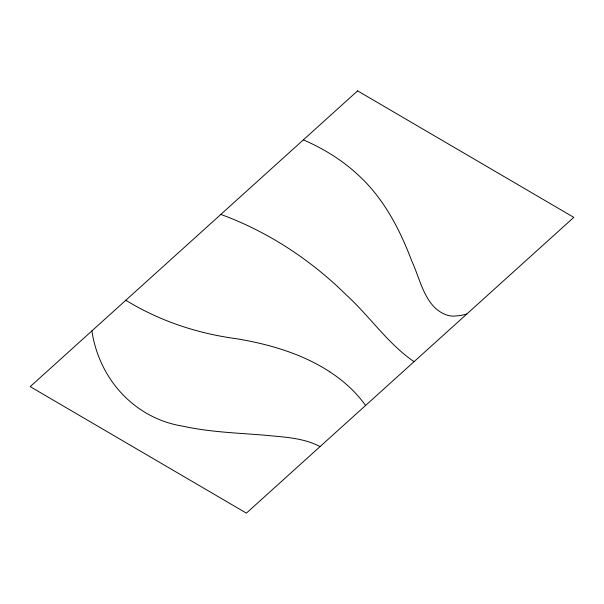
<?xml version="1.0" encoding="UTF-8"?>
<svg xmlns="http://www.w3.org/2000/svg" width="604" height="604" viewBox="0 0 604 604"><rect width="100%" height="100%" fill="white"/><g stroke="black" fill="none" stroke-linecap="round" stroke-linejoin="round"><path stroke-width="0.91" d="M466.786 314.042L460.912 315.469L453.906 316.126A26.667 18.392 -21.8 0 1 449.21 315.718C425.178 309.558 420.875 280.309 411.769 261.019C399.825 229.309 383.653 198.271 358.346 175.13A298.225 205.662 -21.8 0 0 303.344 139.879M220.838 214.42C267.882 231.619 310.577 259.728 346.19 294.843C369.678 316.194 387.708 343.593 414.057 361.675M320.09 446.56C302.808 437.515 282.687 437.047 263.676 435.106C236.723 432.962 209.512 432.019 183.012 426.213C134.398 418.444 99.071 378.942 91.891 330.901M125.828 300.248C159.29 320.845 197.1 333.385 235.945 338.64C268.818 344.046 301.675 353.521 329.829 371.815M329.784 371.86A236.625 163.178 -21.8 0 1 365.594 405.48M357.606 90.864L30.2 386.628L246.394 513.136L573.8 217.372L357.606 90.864"/></g></svg>
